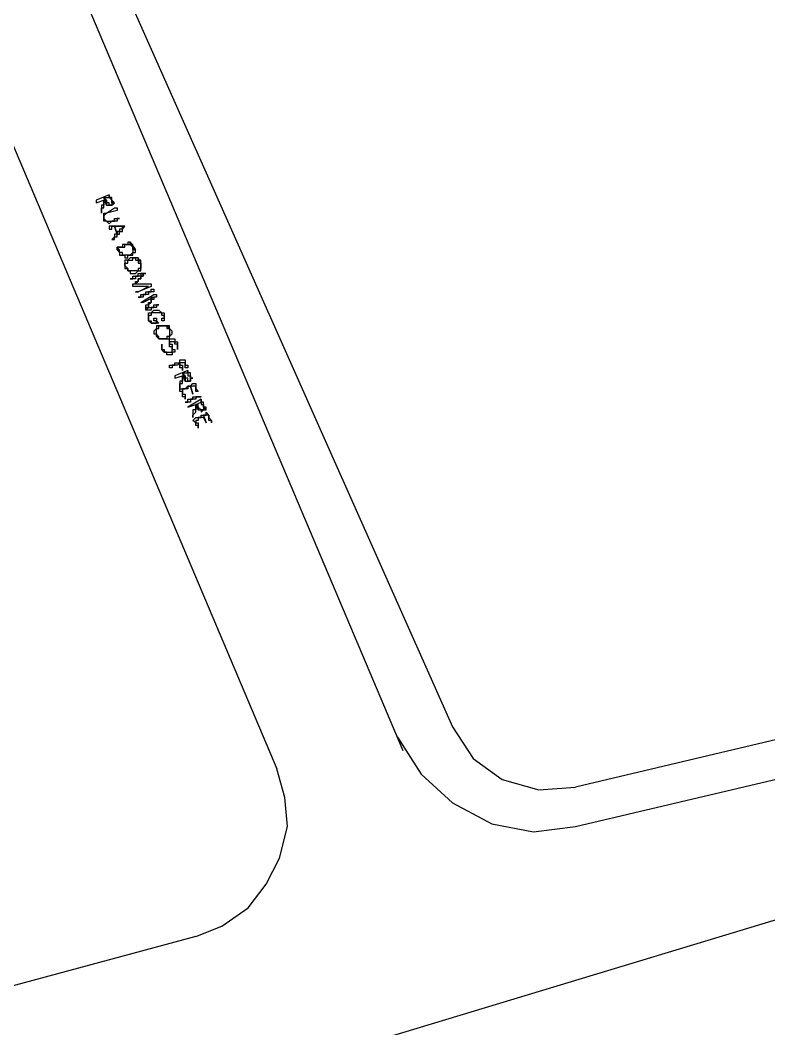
# Model space of a CAD drawing. Header units: millimetres. Extents: x -518.8 to -461.2, y 3.5 to 44.2.
# Drawn here: x -480.511 to -478.692, y 11.266 to 13.716 of the extents above; entities that cross this region are included whole.
import ezdxf

# ---------------------------------------------------------------- set-up
doc = ezdxf.new("R2010")
doc.units = ezdxf.units.MM
doc.header["$MEASUREMENT"] = 0
doc.layers.add('8', color=8, linetype='Continuous')
doc.layers.add('MYSOLIDS', color=7, linetype='Continuous')

msp = doc.modelspace()

# ---------------------------------------------------------------- linework, layer by layer
at = {"layer": '8'}
for points in [[(-480.4918, 14.0939), (-479.5812, 11.9421)], [(-480.3519, 14.0052), (-479.4602, 12)], [(-480.6256, 13.6421), (-479.8872, 11.8977)], [(-478.0602, 12.1142), (-479.1617, 11.8533)], [(-479.4602, 12), (-479.4098, 11.9233), (-479.3399, 11.8721), (-479.2504, 11.8466), (-479.1617, 11.8533)], [(-479.594, 11.9744), (-479.5369, 11.8849), (-479.4602, 11.815), (-479.3647, 11.7639), (-479.2632, 11.7451), (-479.1617, 11.7578), (-479.1617, 11.7578), (-478.5121, 11.9105)], [(-480.0842, 11.4902), (-480.0211, 11.5157), (-479.9572, 11.5601), (-479.9128, 11.618), (-479.8805, 11.6812), (-479.8617, 11.7578), (-479.8677, 11.8278), (-479.8872, 11.8977)], [(-478.6391, 11.5413), (-481.294, 10.7391)], [(-480.0842, 11.4902), (-481.4083, 11.1338)]]:
    msp.add_lwpolyline(points, dxfattribs=at)
at = {"layer": 'MYSOLIDS'}
for points in [[(-480.288, 13.2789), (-480.288, 13.2789), (-480.288, 13.2789), (-480.288, 13.2789), (-480.288, 13.2789), (-480.288, 13.2857), (-480.288, 13.2857), (-480.288, 13.2857), (-480.288, 13.2857), (-480.2948, 13.2857), (-480.2948, 13.2917), (-480.3263, 13.2789), (-480.3263, 13.2729), (-480.3263, 13.2729), (-480.3263, 13.2729), (-480.3263, 13.2729), (-480.3263, 13.2729), (-480.3075, 13.2789), (-480.3008, 13.2729), (-480.3008, 13.2729), (-480.3008, 13.2729), (-480.3008, 13.2729), (-480.3008, 13.2669), (-480.3008, 13.2669), (-480.3075, 13.2857), (-480.2948, 13.2857), (-480.2948, 13.2857), (-480.2948, 13.2857), (-480.2948, 13.2857), (-480.2948, 13.2857), (-480.288, 13.2789), (-480.288, 13.2789), (-480.288, 13.2789), (-480.288, 13.2789), (-480.282, 13.2729), (-480.282, 13.2729), (-480.282, 13.2729), (-480.282, 13.2729), (-480.288, 13.2729), (-480.288, 13.2789), (-480.288, 13.2789)], [(-480.282, 13.2729), (-480.288, 13.2789), (-480.288, 13.2789), (-480.288, 13.2729), (-480.288, 13.2729), (-480.288, 13.2729), (-480.288, 13.2729), (-480.288, 13.2669), (-480.288, 13.2669), (-480.288, 13.2669), (-480.2948, 13.2669), (-480.2948, 13.2669), (-480.2948, 13.2669), (-480.2948, 13.2729), (-480.2948, 13.2729), (-480.3008, 13.2729), (-480.3008, 13.2729), (-480.3008, 13.2729), (-480.3008, 13.2729), (-480.3008, 13.2789), (-480.3008, 13.2789), (-480.3008, 13.2789), (-480.3075, 13.2857), (-480.3008, 13.2669), (-480.2948, 13.2669), (-480.2948, 13.2669), (-480.2948, 13.2669), (-480.2948, 13.2669), (-480.2948, 13.2669), (-480.288, 13.2669), (-480.288, 13.2669), (-480.288, 13.2669), (-480.288, 13.2669), (-480.288, 13.2669), (-480.282, 13.2729), (-480.282, 13.2729)], [(-480.2948, 13.2917), (-480.2948, 13.2917), (-480.2948, 13.2917), (-480.2948, 13.2857), (-480.2948, 13.2917), (-480.2948, 13.2917), (-480.2948, 13.2917)], [(-480.3008, 13.2729), (-480.3075, 13.2789), (-480.3075, 13.2789), (-480.3075, 13.2789), (-480.3075, 13.2789), (-480.3075, 13.2729), (-480.3075, 13.2729), (-480.3075, 13.2729), (-480.3075, 13.2669), (-480.3136, 13.2669), (-480.3136, 13.2669), (-480.3136, 13.2669), (-480.3136, 13.2601), (-480.3136, 13.2601), (-480.3136, 13.2601), (-480.3136, 13.2601), (-480.3136, 13.2601), (-480.3136, 13.2541), (-480.3136, 13.2541), (-480.3136, 13.2541), (-480.3136, 13.2473), (-480.3136, 13.2473), (-480.3136, 13.2473), (-480.3136, 13.2473), (-480.3136, 13.2473), (-480.3136, 13.2473), (-480.3136, 13.2473), (-480.3136, 13.2541), (-480.3136, 13.2541), (-480.3136, 13.2541), (-480.3136, 13.2541), (-480.3136, 13.2541), (-480.3136, 13.2541), (-480.3136, 13.2601), (-480.3075, 13.2601), (-480.3075, 13.2601), (-480.3075, 13.2669), (-480.3075, 13.2669), (-480.3075, 13.2669), (-480.3075, 13.2669), (-480.3075, 13.2729), (-480.3075, 13.2729), (-480.3075, 13.2729), (-480.3075, 13.2729), (-480.3075, 13.2789), (-480.3075, 13.2789), (-480.3075, 13.2789), (-480.3008, 13.2789), (-480.3008, 13.2729), (-480.3008, 13.2729)], [(-480.282, 13.2601), (-480.2752, 13.2601), (-480.2752, 13.2601), (-480.2752, 13.2601), (-480.2752, 13.2601), (-480.2752, 13.2601), (-480.2752, 13.2601), (-480.2752, 13.2541), (-480.2752, 13.2541), (-480.3008, 13.2473), (-480.3008, 13.2473), (-480.3075, 13.2413), (-480.3075, 13.2413), (-480.3075, 13.2413), (-480.3075, 13.2413), (-480.3075, 13.2413), (-480.3075, 13.2345), (-480.3075, 13.2345), (-480.3075, 13.2345), (-480.3075, 13.2345), (-480.3075, 13.2345), (-480.3008, 13.2285), (-480.3008, 13.2285), (-480.3008, 13.2285), (-480.3008, 13.2285), (-480.3008, 13.2285), (-480.2948, 13.2285), (-480.2948, 13.2285), (-480.2948, 13.2285), (-480.2948, 13.2285), (-480.2948, 13.2285), (-480.288, 13.2285), (-480.288, 13.2285), (-480.288, 13.2285), (-480.288, 13.2285), (-480.282, 13.2285), (-480.282, 13.2285), (-480.282, 13.2345), (-480.282, 13.2345), (-480.2752, 13.2345), (-480.2752, 13.2345), (-480.2752, 13.2345), (-480.2752, 13.2345), (-480.2692, 13.2345), (-480.2692, 13.2345), (-480.2692, 13.2345), (-480.2692, 13.2345), (-480.2692, 13.2345), (-480.2692, 13.2345), (-480.2692, 13.2345), (-480.2692, 13.2345), (-480.2692, 13.2345), (-480.2692, 13.2345), (-480.2692, 13.2345), (-480.2752, 13.2345), (-480.2752, 13.2345), (-480.2752, 13.2285), (-480.282, 13.2285), (-480.282, 13.2285), (-480.282, 13.2285), (-480.282, 13.2285), (-480.288, 13.2285), (-480.288, 13.2285), (-480.288, 13.2285), (-480.288, 13.2285), (-480.2948, 13.2218), (-480.2948, 13.2218), (-480.2948, 13.2218), (-480.2948, 13.2218), (-480.2948, 13.2218), (-480.2948, 13.2218), (-480.3008, 13.2285), (-480.3008, 13.2285), (-480.3008, 13.2285), (-480.3008, 13.2285), (-480.3075, 13.2285), (-480.3075, 13.2285), (-480.3075, 13.2285), (-480.3075, 13.2345), (-480.3075, 13.2345), (-480.3075, 13.2345), (-480.3075, 13.2345), (-480.3075, 13.2413), (-480.3075, 13.2413), (-480.3075, 13.2413), (-480.3075, 13.2413), (-480.3075, 13.2413), (-480.3075, 13.2473), (-480.3075, 13.2473), (-480.3075, 13.2473), (-480.3075, 13.2473), (-480.3008, 13.2473), (-480.3008, 13.2473), (-480.282, 13.2601), (-480.282, 13.2601), (-480.282, 13.2601)], [(-480.2624, 13.209), (-480.2624, 13.2157), (-480.2624, 13.2157), (-480.2624, 13.209), (-480.2624, 13.209), (-480.2624, 13.209), (-480.2692, 13.209), (-480.2692, 13.209), (-480.2692, 13.209), (-480.2692, 13.203), (-480.2692, 13.203), (-480.2752, 13.203), (-480.2752, 13.203), (-480.2752, 13.1962), (-480.282, 13.2157), (-480.282, 13.2157), (-480.288, 13.2157), (-480.288, 13.2157), (-480.288, 13.2157), (-480.288, 13.2157), (-480.288, 13.2157), (-480.2948, 13.2157), (-480.2948, 13.2157), (-480.2948, 13.2157), (-480.2948, 13.2157), (-480.2948, 13.2157), (-480.2948, 13.209), (-480.2948, 13.209), (-480.2948, 13.209), (-480.2948, 13.209), (-480.2948, 13.209), (-480.2948, 13.209), (-480.288, 13.209), (-480.288, 13.2157), (-480.288, 13.2157), (-480.282, 13.2157), (-480.2752, 13.1962), (-480.2752, 13.1962), (-480.2752, 13.1962), (-480.2752, 13.1962), (-480.2692, 13.1962), (-480.2692, 13.203), (-480.2692, 13.203), (-480.2692, 13.203), (-480.2692, 13.203), (-480.2692, 13.203), (-480.2624, 13.203), (-480.2624, 13.209), (-480.2624, 13.209), (-480.2624, 13.209), (-480.2624, 13.209), (-480.2624, 13.209), (-480.2624, 13.209), (-480.2624, 13.209)], [(-480.2564, 13.2157), (-480.2564, 13.2157), (-480.2564, 13.2157), (-480.2564, 13.2157), (-480.2624, 13.2157), (-480.2624, 13.2157), (-480.2624, 13.2157), (-480.2692, 13.2157), (-480.2692, 13.2157), (-480.2692, 13.2157), (-480.2752, 13.2157), (-480.2752, 13.2157), (-480.2752, 13.2157), (-480.2752, 13.2157), (-480.282, 13.2157), (-480.282, 13.2157), (-480.282, 13.2157), (-480.282, 13.2157), (-480.282, 13.2157), (-480.282, 13.2157), (-480.2752, 13.2157), (-480.2752, 13.2157), (-480.2752, 13.2157), (-480.2752, 13.2157), (-480.2692, 13.2157), (-480.2692, 13.2157), (-480.2692, 13.2157), (-480.2692, 13.2157), (-480.2624, 13.2157), (-480.2624, 13.2157), (-480.2624, 13.2157), (-480.2624, 13.209), (-480.2564, 13.2157), (-480.2564, 13.2157), (-480.2564, 13.2157), (-480.2564, 13.2157)], [(-480.2752, 13.1962), (-480.2752, 13.1962), (-480.2752, 13.1962), (-480.2752, 13.1962), (-480.282, 13.1962), (-480.282, 13.1902), (-480.282, 13.1902), (-480.282, 13.1902), (-480.282, 13.1902), (-480.288, 13.1834), (-480.288, 13.1834), (-480.288, 13.1834), (-480.288, 13.1834), (-480.282, 13.1834), (-480.282, 13.1834), (-480.282, 13.1902), (-480.282, 13.1902), (-480.282, 13.1902), (-480.2752, 13.1902), (-480.2752, 13.1962), (-480.2752, 13.1962), (-480.2752, 13.1962)], [(-480.2436, 13.1774), (-480.2436, 13.1774), (-480.2436, 13.1774), (-480.2436, 13.1774), (-480.2436, 13.1774), (-480.2436, 13.1774), (-480.2496, 13.1774), (-480.2496, 13.1714), (-480.2496, 13.1714), (-480.2496, 13.1714), (-480.2564, 13.1714), (-480.2564, 13.1714), (-480.2564, 13.1714), (-480.2564, 13.1714), (-480.2624, 13.1714), (-480.2624, 13.1714), (-480.2624, 13.1646), (-480.2624, 13.1646), (-480.2692, 13.1646), (-480.2692, 13.1646), (-480.2692, 13.1646), (-480.2752, 13.1646), (-480.2752, 13.1646), (-480.2752, 13.1586), (-480.2692, 13.1646), (-480.2692, 13.1646), (-480.2692, 13.1646), (-480.2692, 13.1646), (-480.2624, 13.1646), (-480.2624, 13.1646), (-480.2624, 13.1646), (-480.2624, 13.1646), (-480.2564, 13.1646), (-480.2564, 13.1646), (-480.2564, 13.1714), (-480.2564, 13.1714), (-480.2496, 13.1714), (-480.2496, 13.1714), (-480.2496, 13.1714), (-480.2496, 13.1714), (-480.2496, 13.1714), (-480.2436, 13.1714), (-480.2436, 13.1714), (-480.2436, 13.1714), (-480.2436, 13.1714), (-480.2436, 13.1714), (-480.2436, 13.1714), (-480.2369, 13.1646), (-480.2369, 13.1646), (-480.2369, 13.1646), (-480.2369, 13.1646), (-480.2308, 13.1586), (-480.2308, 13.1586), (-480.2436, 13.1774), (-480.2436, 13.1774), (-480.2436, 13.1774), (-480.2436, 13.1774)], [(-480.2308, 13.1586), (-480.2369, 13.1646), (-480.2369, 13.1646), (-480.2369, 13.1646), (-480.2369, 13.1586), (-480.2369, 13.1586), (-480.2369, 13.1586), (-480.2369, 13.1518), (-480.2369, 13.1518), (-480.2369, 13.1518), (-480.2369, 13.1518), (-480.2369, 13.1518), (-480.2369, 13.1518), (-480.2436, 13.1458), (-480.2436, 13.1458), (-480.2436, 13.1458), (-480.2436, 13.1458), (-480.2496, 13.1458), (-480.2496, 13.1458), (-480.2496, 13.1458), (-480.2496, 13.1458), (-480.2564, 13.1458), (-480.2564, 13.1458), (-480.2564, 13.1458), (-480.2564, 13.1458), (-480.2624, 13.1458), (-480.2624, 13.1458), (-480.2624, 13.1458), (-480.2624, 13.1518), (-480.2624, 13.1518), (-480.2692, 13.1518), (-480.2692, 13.1518), (-480.2692, 13.1518), (-480.2692, 13.1518), (-480.2692, 13.1586), (-480.2692, 13.1586), (-480.2692, 13.1586), (-480.2752, 13.1586), (-480.2752, 13.1646), (-480.2752, 13.1646), (-480.2752, 13.1646), (-480.2752, 13.1646), (-480.2752, 13.1586), (-480.2752, 13.1586), (-480.2752, 13.1586), (-480.2752, 13.1586), (-480.2692, 13.1518), (-480.2692, 13.1518), (-480.2692, 13.1518), (-480.2692, 13.1518), (-480.2692, 13.1518), (-480.2692, 13.1458), (-480.2624, 13.1458), (-480.2624, 13.1458), (-480.2624, 13.1458), (-480.2624, 13.1458), (-480.2624, 13.1458), (-480.2564, 13.1458), (-480.2564, 13.1458), (-480.2564, 13.1458), (-480.2564, 13.1391), (-480.2564, 13.1391), (-480.2496, 13.1391), (-480.2496, 13.1458), (-480.2496, 13.1458), (-480.2436, 13.1458), (-480.2436, 13.1458), (-480.2436, 13.1458), (-480.2436, 13.1458), (-480.2436, 13.1458), (-480.2369, 13.1458), (-480.2369, 13.1458), (-480.2369, 13.1458), (-480.2369, 13.1518), (-480.2369, 13.1518), (-480.2369, 13.1518), (-480.2369, 13.1518), (-480.2308, 13.1518), (-480.2308, 13.1586), (-480.2308, 13.1586)], [(-480.2369, 13.1646), (-480.2369, 13.1646), (-480.2369, 13.1646), (-480.2369, 13.1714), (-480.2369, 13.1714), (-480.2369, 13.1714), (-480.2369, 13.1714), (-480.2436, 13.1714), (-480.2436, 13.1774), (-480.2308, 13.1586), (-480.2308, 13.1586), (-480.2369, 13.1586), (-480.2369, 13.1646), (-480.2369, 13.1646), (-480.2369, 13.1646)], [(-480.2241, 13.1391), (-480.2241, 13.1391), (-480.2241, 13.1391), (-480.2308, 13.1391), (-480.2308, 13.1391), (-480.2308, 13.1391), (-480.2308, 13.1391), (-480.2369, 13.1391), (-480.2369, 13.1391), (-480.2369, 13.1391), (-480.2369, 13.1391), (-480.2436, 13.1391), (-480.2436, 13.1391), (-480.2436, 13.1391), (-480.2436, 13.1391), (-480.2496, 13.133), (-480.2496, 13.133), (-480.2496, 13.133), (-480.2496, 13.133), (-480.2496, 13.133), (-480.2564, 13.133), (-480.2564, 13.1263), (-480.2564, 13.1263), (-480.2564, 13.1263), (-480.2564, 13.1263), (-480.2564, 13.1263), (-480.2564, 13.1203), (-480.2564, 13.1203), (-480.2564, 13.1203), (-480.2564, 13.1135), (-480.2564, 13.1135), (-480.2564, 13.1135), (-480.2564, 13.1135), (-480.2496, 13.1135), (-480.2496, 13.1075), (-480.2496, 13.1075), (-480.2496, 13.1075), (-480.2496, 13.1075), (-480.2496, 13.1135), (-480.2496, 13.1135), (-480.2564, 13.1203), (-480.2564, 13.1203), (-480.2564, 13.1203), (-480.2564, 13.1263), (-480.2564, 13.1263), (-480.2496, 13.1263), (-480.2496, 13.1263), (-480.2496, 13.1263), (-480.2496, 13.1263), (-480.2496, 13.133), (-480.2496, 13.133), (-480.2496, 13.133), (-480.2436, 13.133), (-480.2436, 13.133), (-480.2436, 13.133), (-480.2436, 13.133), (-480.2369, 13.133), (-480.2369, 13.1391), (-480.2369, 13.1391), (-480.2369, 13.1391), (-480.2308, 13.1391), (-480.2308, 13.1391), (-480.2308, 13.133), (-480.2308, 13.133), (-480.2241, 13.133), (-480.2241, 13.133), (-480.2241, 13.133), (-480.2241, 13.133), (-480.2241, 13.133), (-480.2241, 13.1263), (-480.2181, 13.1263), (-480.2241, 13.1391), (-480.2241, 13.1391)], [(-480.2181, 13.1263), (-480.2181, 13.1263), (-480.2181, 13.133), (-480.2181, 13.133), (-480.2181, 13.133), (-480.2241, 13.133), (-480.2241, 13.133), (-480.2241, 13.1391), (-480.2181, 13.1263), (-480.2181, 13.1263), (-480.2181, 13.1263), (-480.2181, 13.1263), (-480.2181, 13.1203), (-480.2181, 13.1203), (-480.2181, 13.1203), (-480.2181, 13.1135), (-480.2181, 13.1135), (-480.2181, 13.1135), (-480.2181, 13.1135), (-480.2241, 13.1135), (-480.2241, 13.1135), (-480.2241, 13.1075), (-480.2241, 13.1075), (-480.2241, 13.1075), (-480.2308, 13.1075), (-480.2308, 13.1075), (-480.2308, 13.1075), (-480.2308, 13.1075), (-480.2308, 13.1075), (-480.2369, 13.1075), (-480.2369, 13.1075), (-480.2369, 13.1075), (-480.2369, 13.1075), (-480.2436, 13.1075), (-480.2436, 13.1075), (-480.2436, 13.1075), (-480.2436, 13.1075), (-480.2496, 13.1075), (-480.2496, 13.1075), (-480.2496, 13.1135), (-480.2496, 13.1135), (-480.2496, 13.1135), (-480.2496, 13.1135), (-480.2496, 13.1075), (-480.2496, 13.1075), (-480.2436, 13.1075), (-480.2436, 13.1075), (-480.2436, 13.1007), (-480.2436, 13.1007), (-480.2436, 13.1007), (-480.2369, 13.1007), (-480.2369, 13.1007), (-480.2369, 13.1007), (-480.2369, 13.1007), (-480.2308, 13.1007), (-480.2308, 13.1007), (-480.2308, 13.1007), (-480.2308, 13.1007), (-480.2241, 13.1075), (-480.2241, 13.1075), (-480.2241, 13.1075), (-480.2241, 13.1075), (-480.2241, 13.1075), (-480.2181, 13.1075), (-480.2181, 13.1075), (-480.2181, 13.1135), (-480.2181, 13.1135), (-480.2181, 13.1135), (-480.2181, 13.1135), (-480.2181, 13.1135), (-480.2181, 13.1203), (-480.2181, 13.1203), (-480.2181, 13.1203), (-480.2181, 13.1203), (-480.2181, 13.1263), (-480.2181, 13.1263), (-480.2181, 13.1263), (-480.2181, 13.1263)], [(-480.2121, 13.1007), (-480.2121, 13.1007), (-480.2181, 13.1007), (-480.2181, 13.0947), (-480.2181, 13.0947), (-480.2181, 13.0947), (-480.2241, 13.0947), (-480.2241, 13.0947), (-480.2241, 13.0947), (-480.2241, 13.0947), (-480.2308, 13.0947), (-480.2308, 13.0947), (-480.2308, 13.0947), (-480.2308, 13.0879), (-480.2308, 13.0879), (-480.2369, 13.0879), (-480.2369, 13.0879), (-480.2369, 13.0879), (-480.2369, 13.0879), (-480.2436, 13.0879), (-480.2436, 13.0879), (-480.2436, 13.0879), (-480.2436, 13.0879), (-480.2436, 13.0879), (-480.2436, 13.0879), (-480.2436, 13.0879), (-480.2436, 13.0879), (-480.2436, 13.0879), (-480.2436, 13.0879), (-480.2436, 13.0879), (-480.2369, 13.0879), (-480.2369, 13.0947), (-480.2369, 13.0947), (-480.2369, 13.0947), (-480.2308, 13.0947), (-480.2308, 13.0947), (-480.2308, 13.0947), (-480.2241, 13.0947), (-480.2241, 13.0947), (-480.2241, 13.0947), (-480.2241, 13.1007), (-480.2181, 13.1007), (-480.2181, 13.1007), (-480.2181, 13.1007), (-480.2181, 13.1007), (-480.2121, 13.1007), (-480.2121, 13.1007), (-480.2121, 13.1007), (-480.2121, 13.1007), (-480.2121, 13.1007), (-480.2121, 13.1007), (-480.2121, 13.1007), (-480.2121, 13.1007), (-480.2053, 13.1007), (-480.2053, 13.1007), (-480.2053, 13.1007), (-480.2121, 13.1007), (-480.2121, 13.1007), (-480.2121, 13.0947), (-480.2121, 13.0947), (-480.2121, 13.0947), (-480.2121, 13.0947), (-480.2121, 13.0947), (-480.2181, 13.0947), (-480.2181, 13.0879), (-480.2181, 13.0879), (-480.2181, 13.0879), (-480.2181, 13.0879), (-480.2241, 13.0879), (-480.2241, 13.0819), (-480.2241, 13.0819), (-480.2241, 13.0819), (-480.2241, 13.0819), (-480.2241, 13.0819), (-480.2308, 13.0759), (-480.2308, 13.0759), (-480.2308, 13.0759), (-480.2308, 13.0759), (-480.2308, 13.0759), (-480.2308, 13.0759), (-480.2308, 13.0759), (-480.2308, 13.0759), (-480.2241, 13.0759), (-480.2241, 13.0759), (-480.2241, 13.0759), (-480.2241, 13.0759), (-480.2181, 13.0759), (-480.2181, 13.0759), (-480.2181, 13.0759), (-480.2181, 13.0759), (-480.2121, 13.0759), (-480.2121, 13.0759), (-480.2121, 13.0759), (-480.2053, 13.0759), (-480.2053, 13.0759), (-480.2053, 13.0759), (-480.1993, 13.0759), (-480.1993, 13.0759), (-480.1993, 13.0759), (-480.1993, 13.0759), (-480.1925, 13.0759), (-480.1925, 13.0759), (-480.1925, 13.0691), (-480.1925, 13.0691), (-480.1925, 13.0691), (-480.1925, 13.0691), (-480.1925, 13.0691), (-480.1925, 13.0691), (-480.2241, 13.0563), (-480.2241, 13.0563), (-480.2241, 13.0563), (-480.2308, 13.0563), (-480.2308, 13.0563), (-480.2308, 13.0563), (-480.2308, 13.0563), (-480.2241, 13.0563), (-480.2241, 13.0563), (-480.1993, 13.0691), (-480.1993, 13.0691), (-480.2053, 13.0691), (-480.2053, 13.0691), (-480.2121, 13.0691), (-480.2121, 13.0691), (-480.2121, 13.0691), (-480.2181, 13.0691), (-480.2181, 13.0691), (-480.2181, 13.0691), (-480.2181, 13.0691), (-480.2241, 13.0691), (-480.2241, 13.0691), (-480.2241, 13.0691), (-480.2241, 13.0691), (-480.2241, 13.0691), (-480.2308, 13.0691), (-480.2308, 13.0691), (-480.2308, 13.0691), (-480.2308, 13.0691), (-480.2369, 13.0691), (-480.2369, 13.0759), (-480.2369, 13.0759), (-480.2369, 13.0759), (-480.2369, 13.0759), (-480.2369, 13.0759), (-480.2308, 13.0759), (-480.2308, 13.0759), (-480.2308, 13.0759), (-480.2308, 13.0759), (-480.2308, 13.0819), (-480.2308, 13.0819), (-480.2241, 13.0819), (-480.2241, 13.0819), (-480.2241, 13.0879), (-480.2241, 13.0879), (-480.2241, 13.0879), (-480.2181, 13.0879), (-480.2181, 13.0879), (-480.2181, 13.0947), (-480.2181, 13.0947), (-480.2181, 13.0947), (-480.2181, 13.0947), (-480.2121, 13.0947), (-480.2121, 13.1007), (-480.2121, 13.1007), (-480.2121, 13.1007), (-480.2121, 13.1007), (-480.2121, 13.1007), (-480.2121, 13.1007)], [(-480.2053, 13.0503), (-480.2121, 13.0503), (-480.2121, 13.0503), (-480.2121, 13.0503), (-480.2121, 13.0436), (-480.2181, 13.0436), (-480.2181, 13.0436), (-480.2181, 13.0436), (-480.2181, 13.0436), (-480.2181, 13.0436), (-480.2241, 13.0436), (-480.2241, 13.0436), (-480.2241, 13.0436), (-480.2241, 13.0436), (-480.2241, 13.0436), (-480.2241, 13.0436), (-480.2241, 13.0436), (-480.2241, 13.0436), (-480.2241, 13.0436), (-480.2241, 13.0436), (-480.2181, 13.0436), (-480.2181, 13.0503), (-480.2181, 13.0503), (-480.2181, 13.0503), (-480.2121, 13.0503), (-480.2121, 13.0503), (-480.2121, 13.0503), (-480.2121, 13.0503), (-480.2053, 13.0503), (-480.2053, 13.0563), (-480.2053, 13.0563), (-480.2053, 13.0563), (-480.1993, 13.0563), (-480.1993, 13.0563), (-480.1993, 13.0563), (-480.1993, 13.0563), (-480.1925, 13.0563), (-480.1925, 13.0563), (-480.1925, 13.0563), (-480.1925, 13.0631), (-480.1925, 13.0631), (-480.1925, 13.0631), (-480.1865, 13.0631), (-480.1865, 13.0631), (-480.1865, 13.0563), (-480.1865, 13.0563), (-480.1865, 13.0563), (-480.1865, 13.0563), (-480.1925, 13.0563), (-480.1925, 13.0563), (-480.1925, 13.0563), (-480.1925, 13.0563), (-480.1925, 13.0563), (-480.1925, 13.0563), (-480.1925, 13.0563), (-480.1993, 13.0563), (-480.1993, 13.0563), (-480.1993, 13.0503), (-480.2053, 13.0503), (-480.2053, 13.0503), (-480.2053, 13.0503), (-480.2053, 13.0503), (-480.2053, 13.0503), (-480.2053, 13.0503), (-480.2053, 13.0503), (-480.2053, 13.0503)], [(-480.1865, 13.0436), (-480.2121, 13.0308), (-480.2181, 13.0308), (-480.2181, 13.0308), (-480.2181, 13.0308), (-480.2181, 13.0308), (-480.2181, 13.0308), (-480.2181, 13.0308), (-480.2181, 13.0308), (-480.2181, 13.0308), (-480.1865, 13.0503), (-480.1865, 13.0503), (-480.1865, 13.0503), (-480.1797, 13.0503), (-480.1797, 13.0503), (-480.1797, 13.0436), (-480.1865, 13.0436), (-480.1865, 13.0436), (-480.1865, 13.0436), (-480.1865, 13.0436), (-480.1865, 13.0436), (-480.1865, 13.0375), (-480.1865, 13.0375), (-480.1925, 13.0375), (-480.1925, 13.0375), (-480.1925, 13.0308), (-480.1925, 13.0308), (-480.1925, 13.0308), (-480.1925, 13.0308), (-480.1925, 13.0308), (-480.1993, 13.0248), (-480.1993, 13.0248), (-480.1993, 13.0248), (-480.1993, 13.0248), (-480.1993, 13.018), (-480.1993, 13.018), (-480.1993, 13.018), (-480.2053, 13.018), (-480.2053, 13.018), (-480.2053, 13.012), (-480.2053, 13.012), (-480.1993, 13.018), (-480.1993, 13.018), (-480.1993, 13.018), (-480.1993, 13.018), (-480.1925, 13.018), (-480.1925, 13.018), (-480.1925, 13.018), (-480.1925, 13.018), (-480.1925, 13.018), (-480.1865, 13.018), (-480.1865, 13.0248), (-480.1865, 13.0248), (-480.1865, 13.0248), (-480.1797, 13.0248), (-480.1797, 13.0248), (-480.1797, 13.0248), (-480.1797, 13.0248), (-480.1737, 13.0248), (-480.1737, 13.0248), (-480.1737, 13.0248), (-480.1737, 13.0248), (-480.1737, 13.0248), (-480.1737, 13.0248), (-480.1737, 13.0248), (-480.1737, 13.0248), (-480.1737, 13.0248), (-480.1737, 13.0248), (-480.1737, 13.0248), (-480.1737, 13.0248), (-480.1797, 13.0248), (-480.1797, 13.0248), (-480.1797, 13.018), (-480.1797, 13.018), (-480.1865, 13.018), (-480.1865, 13.018), (-480.1865, 13.018), (-480.1865, 13.018), (-480.1925, 13.018), (-480.1925, 13.018), (-480.1925, 13.018), (-480.1925, 13.018), (-480.1925, 13.012), (-480.1993, 13.012), (-480.1993, 13.012), (-480.1993, 13.012), (-480.1993, 13.012), (-480.2053, 13.012), (-480.2053, 13.012), (-480.2053, 13.012), (-480.2053, 13.012), (-480.2053, 13.012), (-480.2053, 13.012), (-480.2053, 13.012), (-480.2053, 13.012), (-480.2053, 13.012), (-480.2053, 13.012), (-480.2053, 13.012), (-480.2053, 13.012), (-480.2053, 13.018), (-480.2053, 13.018), (-480.2053, 13.018), (-480.2053, 13.0248), (-480.1993, 13.0248), (-480.1993, 13.0248), (-480.1993, 13.0248), (-480.1993, 13.0248), (-480.1993, 13.0308), (-480.1993, 13.0308), (-480.1993, 13.0308), (-480.1925, 13.0308), (-480.1925, 13.0375), (-480.1925, 13.0375), (-480.1925, 13.0375), (-480.1925, 13.0375), (-480.1925, 13.0436), (-480.1865, 13.0436), (-480.1865, 13.0436), (-480.1865, 13.0436), (-480.1865, 13.0436), (-480.1865, 13.0436)], [(-480.1797, 12.9804), (-480.1797, 12.9804), (-480.1797, 12.9864), (-480.1797, 12.9864), (-480.1797, 12.9864), (-480.1797, 12.9864), (-480.1865, 12.9864), (-480.1865, 12.9924), (-480.1865, 12.9924), (-480.1865, 12.9924), (-480.1865, 12.9924), (-480.1865, 12.9924), (-480.1865, 12.9924), (-480.1865, 12.9924), (-480.1797, 12.9924), (-480.1797, 12.9924), (-480.1797, 12.9924), (-480.1797, 12.9924), (-480.1797, 12.9924), (-480.1797, 12.9864), (-480.1797, 12.9864), (-480.1797, 12.9864), (-480.1797, 12.9864), (-480.1737, 12.9804), (-480.1737, 12.9804), (-480.1737, 12.9804), (-480.1737, 12.9804), (-480.1737, 12.9804), (-480.1737, 12.9804), (-480.1797, 12.9804), (-480.1797, 12.9804), (-480.1797, 12.9804), (-480.1865, 12.9804), (-480.1865, 12.9804), (-480.1865, 12.9804), (-480.1865, 12.9804), (-480.1865, 12.9804), (-480.1925, 12.9804), (-480.1925, 12.9804), (-480.1925, 12.9804), (-480.1925, 12.9804), (-480.1925, 12.9804), (-480.1993, 12.9864), (-480.1993, 12.9864), (-480.1993, 12.9864), (-480.1993, 12.9864), (-480.1993, 12.9864), (-480.1993, 12.9924), (-480.1993, 12.9924), (-480.1993, 12.9924), (-480.1993, 12.9992), (-480.1993, 12.9992), (-480.1993, 12.9992), (-480.1993, 12.9992), (-480.1993, 12.9992), (-480.1993, 13.0052), (-480.1993, 13.0052), (-480.1925, 13.0052), (-480.1925, 13.0052), (-480.1925, 13.0052), (-480.1925, 13.0052), (-480.1925, 13.0052), (-480.1865, 13.012), (-480.1865, 13.012), (-480.1865, 13.012), (-480.1865, 13.012), (-480.1797, 13.012), (-480.1797, 13.012), (-480.1797, 13.012), (-480.1797, 13.012), (-480.1737, 13.012), (-480.1737, 13.012), (-480.1737, 13.012), (-480.1669, 13.0052), (-480.1669, 13.0052), (-480.1669, 13.0052), (-480.1669, 13.0052), (-480.1669, 13.0052), (-480.1669, 13.0052), (-480.1609, 13.0052), (-480.1609, 12.9992), (-480.1609, 12.9992), (-480.1609, 12.9992), (-480.1609, 12.9992), (-480.1609, 12.9992), (-480.1609, 12.9924), (-480.1609, 12.9924), (-480.1609, 12.9924), (-480.1609, 12.9924), (-480.1609, 12.9864), (-480.1609, 12.9864), (-480.1609, 12.9864), (-480.1669, 12.9864), (-480.1669, 12.9864), (-480.1669, 12.9864), (-480.1669, 12.9864), (-480.1669, 12.9864), (-480.1669, 12.9924), (-480.1609, 12.9924), (-480.1609, 12.9924), (-480.1609, 12.9924), (-480.1609, 12.9924), (-480.1609, 12.9992), (-480.1609, 12.9992), (-480.1609, 12.9992), (-480.1669, 12.9992), (-480.1669, 13.0052), (-480.1669, 13.0052), (-480.1669, 13.0052), (-480.1669, 13.0052), (-480.1737, 13.0052), (-480.1737, 13.0052), (-480.1737, 13.0052), (-480.1737, 13.0052), (-480.1797, 13.0052), (-480.1797, 13.0052), (-480.1797, 13.0052), (-480.1797, 13.0052), (-480.1865, 13.0052), (-480.1865, 13.0052), (-480.1865, 13.0052), (-480.1865, 13.0052), (-480.1865, 13.0052), (-480.1925, 13.0052), (-480.1925, 13.0052), (-480.1925, 13.0052), (-480.1925, 12.9992), (-480.1925, 12.9992), (-480.1993, 12.9992), (-480.1993, 12.9992), (-480.1993, 12.9992), (-480.1993, 12.9924), (-480.1993, 12.9924), (-480.1993, 12.9924), (-480.1993, 12.9924), (-480.1993, 12.9864), (-480.1925, 12.9864), (-480.1925, 12.9864), (-480.1925, 12.9864), (-480.1925, 12.9864), (-480.1925, 12.9804), (-480.1925, 12.9804), (-480.1865, 12.9804), (-480.1865, 12.9804), (-480.1865, 12.9804), (-480.1865, 12.9804), (-480.1865, 12.9804), (-480.1797, 12.9804), (-480.1797, 12.9804), (-480.1797, 12.9804), (-480.1797, 12.9804), (-480.1797, 12.9804), (-480.1797, 12.9804), (-480.1797, 12.9804)], [(-480.1542, 12.9736), (-480.1542, 12.9736), (-480.1542, 12.9736), (-480.1542, 12.9736), (-480.1542, 12.9736), (-480.1609, 12.9736), (-480.1609, 12.9736), (-480.1609, 12.9736), (-480.1609, 12.9736), (-480.1669, 12.9736), (-480.1669, 12.9736), (-480.1669, 12.9736), (-480.1737, 12.9736), (-480.1737, 12.9736), (-480.1737, 12.9736), (-480.1737, 12.9736), (-480.1737, 12.9736), (-480.1797, 12.9736), (-480.1797, 12.9676), (-480.1797, 12.9676), (-480.1797, 12.9676), (-480.1797, 12.9676), (-480.1797, 12.9676), (-480.1865, 12.9609), (-480.1865, 12.9609), (-480.1865, 12.9609), (-480.1865, 12.9609), (-480.1865, 12.9548), (-480.1865, 12.9548), (-480.1797, 12.9548), (-480.1797, 12.9548), (-480.1797, 12.9548), (-480.1797, 12.9481), (-480.1797, 12.9481), (-480.1797, 12.9481), (-480.1797, 12.9481), (-480.1797, 12.9481), (-480.1737, 12.9421), (-480.1797, 12.9548), (-480.1797, 12.9548), (-480.1797, 12.9548), (-480.1797, 12.9548), (-480.1797, 12.9609), (-480.1797, 12.9609), (-480.1797, 12.9609), (-480.1797, 12.9609), (-480.1797, 12.9609), (-480.1797, 12.9676), (-480.1797, 12.9676), (-480.1797, 12.9676), (-480.1737, 12.9676), (-480.1737, 12.9676), (-480.1737, 12.9736), (-480.1737, 12.9736), (-480.1737, 12.9736), (-480.1669, 12.9736), (-480.1669, 12.9736), (-480.1669, 12.9736), (-480.1609, 12.9736), (-480.1609, 12.9736), (-480.1609, 12.9736), (-480.1609, 12.9736), (-480.1542, 12.9736), (-480.1542, 12.9736), (-480.1542, 12.9736), (-480.1542, 12.9736), (-480.1542, 12.9676), (-480.1481, 12.9676), (-480.1481, 12.9676), (-480.1481, 12.9676), (-480.1481, 12.9676), (-480.1542, 12.9736), (-480.1542, 12.9736)], [(-480.1481, 12.9676), (-480.1481, 12.9676), (-480.1481, 12.9676), (-480.1481, 12.9676), (-480.1481, 12.9676), (-480.1481, 12.9736), (-480.1481, 12.9736), (-480.1542, 12.9736), (-480.1481, 12.9676), (-480.1481, 12.9676), (-480.1481, 12.9609), (-480.1481, 12.9609), (-480.1481, 12.9609), (-480.1481, 12.9548), (-480.1481, 12.9548), (-480.1481, 12.9548), (-480.1481, 12.9548), (-480.1481, 12.9548), (-480.1481, 12.9481), (-480.1481, 12.9481), (-480.1481, 12.9481), (-480.1481, 12.9481), (-480.1542, 12.9481), (-480.1542, 12.9421), (-480.1542, 12.9421), (-480.1542, 12.9421), (-480.1609, 12.9421), (-480.1609, 12.9421), (-480.1609, 12.9421), (-480.1609, 12.9421), (-480.1669, 12.9421), (-480.1669, 12.9421), (-480.1669, 12.9421), (-480.1669, 12.9421), (-480.1737, 12.9421), (-480.1737, 12.9421), (-480.1737, 12.9481), (-480.1737, 12.9481), (-480.1737, 12.9481), (-480.1797, 12.9481), (-480.1797, 12.9481), (-480.1797, 12.9481), (-480.1797, 12.9548), (-480.1737, 12.9421), (-480.1737, 12.9421), (-480.1737, 12.9421), (-480.1737, 12.9421), (-480.1737, 12.9421), (-480.1669, 12.9421), (-480.1669, 12.9421), (-480.1669, 12.9421), (-480.1669, 12.9421), (-480.1609, 12.9421), (-480.1609, 12.9421), (-480.1609, 12.9421), (-480.1609, 12.9421), (-480.1542, 12.9421), (-480.1542, 12.9421), (-480.1542, 12.9421), (-480.1542, 12.9421), (-480.1542, 12.9421), (-480.1481, 12.9421), (-480.1481, 12.9421), (-480.1481, 12.9481), (-480.1481, 12.9481), (-480.1481, 12.9481), (-480.1481, 12.9481), (-480.1414, 12.9548), (-480.1414, 12.9548), (-480.1414, 12.9548), (-480.1414, 12.9548), (-480.1414, 12.9548), (-480.1414, 12.9609), (-480.1414, 12.9609), (-480.1414, 12.9609), (-480.1414, 12.9609), (-480.1481, 12.9676), (-480.1481, 12.9676)], [(-480.1286, 12.9165), (-480.1286, 12.9225), (-480.1286, 12.9225), (-480.1286, 12.9225), (-480.1286, 12.9225), (-480.1286, 12.9225), (-480.1286, 12.9225), (-480.1286, 12.9225), (-480.1286, 12.9293), (-480.1286, 12.9293), (-480.1354, 12.9293), (-480.1354, 12.9293), (-480.1354, 12.9353), (-480.1354, 12.9353), (-480.1354, 12.9353), (-480.1354, 12.9353), (-480.1414, 12.9353), (-480.1414, 12.9353), (-480.1414, 12.9353), (-480.1414, 12.9353), (-480.1414, 12.9353), (-480.1481, 12.9353), (-480.1481, 12.9353), (-480.1481, 12.9353), (-480.1481, 12.9293), (-480.1481, 12.9293), (-480.1481, 12.9293), (-480.1481, 12.9293), (-480.1414, 12.9293), (-480.1414, 12.9225), (-480.1414, 12.9225), (-480.1414, 12.9225), (-480.1414, 12.9225), (-480.1414, 12.9225), (-480.1414, 12.9165), (-480.1354, 12.9165), (-480.1354, 12.9165), (-480.1354, 12.9165), (-480.1354, 12.9097), (-480.1414, 12.9097), (-480.1414, 12.9097), (-480.1414, 12.9097), (-480.1414, 12.9097), (-480.1414, 12.9037), (-480.1414, 12.9037), (-480.1481, 12.9037), (-480.1481, 12.9037), (-480.1481, 12.9037), (-480.1481, 12.9037), (-480.1542, 12.9037), (-480.1542, 12.9037), (-480.1542, 12.9037), (-480.1542, 12.9097), (-480.1542, 12.9097), (-480.1609, 12.9097), (-480.1609, 12.9097), (-480.1609, 12.9097), (-480.1609, 12.9097), (-480.1609, 12.9097), (-480.1669, 12.9165), (-480.1669, 12.9165), (-480.1669, 12.9165), (-480.1669, 12.9165), (-480.1669, 12.9165), (-480.1669, 12.9225), (-480.1669, 12.9225), (-480.1669, 12.9225), (-480.1669, 12.9293), (-480.1669, 12.9293), (-480.1669, 12.9293), (-480.1669, 12.9293), (-480.1669, 12.9293), (-480.1669, 12.9293), (-480.1669, 12.9293), (-480.1669, 12.9293), (-480.1669, 12.9293), (-480.1669, 12.9293), (-480.1669, 12.9293), (-480.1669, 12.9293), (-480.1669, 12.9293), (-480.1669, 12.9293), (-480.1669, 12.9293), (-480.1669, 12.9225), (-480.1669, 12.9225), (-480.1669, 12.9225), (-480.1669, 12.9225), (-480.1669, 12.9225), (-480.1669, 12.9165), (-480.1609, 12.9165), (-480.1609, 12.9165), (-480.1609, 12.9165), (-480.1609, 12.9097), (-480.1609, 12.9097), (-480.1609, 12.9097), (-480.1542, 12.9097), (-480.1542, 12.9097), (-480.1542, 12.9097), (-480.1542, 12.9097), (-480.1542, 12.9097), (-480.1481, 12.9097), (-480.1481, 12.9097), (-480.1481, 12.9097), (-480.1481, 12.9097), (-480.1414, 12.9097), (-480.1414, 12.9097), (-480.1414, 12.9097), (-480.1414, 12.9097), (-480.1414, 12.9165), (-480.1414, 12.9165), (-480.1414, 12.9165), (-480.1414, 12.9165), (-480.1414, 12.9165), (-480.1414, 12.9225), (-480.1414, 12.9225), (-480.1481, 12.9225), (-480.1481, 12.9225), (-480.1481, 12.9293), (-480.1481, 12.9293), (-480.1481, 12.9293), (-480.1481, 12.9293), (-480.1481, 12.9353), (-480.1481, 12.9353), (-480.1481, 12.9353), (-480.1481, 12.9353), (-480.1481, 12.9353), (-480.1481, 12.9421), (-480.1481, 12.9421), (-480.1414, 12.9421), (-480.1414, 12.9421), (-480.1414, 12.9421), (-480.1414, 12.9421), (-480.1354, 12.9421), (-480.1354, 12.9353), (-480.1354, 12.9353), (-480.1354, 12.9353), (-480.1354, 12.9353), (-480.1286, 12.9353), (-480.1286, 12.9353), (-480.1286, 12.9293), (-480.1286, 12.9293), (-480.1286, 12.9293), (-480.1286, 12.9293), (-480.1286, 12.9225), (-480.1286, 12.9225), (-480.1286, 12.9225), (-480.1286, 12.9225), (-480.1286, 12.9165), (-480.1286, 12.9165), (-480.1286, 12.9165), (-480.1286, 12.9165), (-480.1286, 12.9165), (-480.1286, 12.9165), (-480.1286, 12.9165), (-480.1286, 12.9165), (-480.1286, 12.9165)], [(-480.1226, 12.8842), (-480.1226, 12.8842), (-480.1226, 12.8782), (-480.1226, 12.8782), (-480.1166, 12.8782), (-480.1166, 12.8782), (-480.1166, 12.8721), (-480.1166, 12.8721), (-480.1166, 12.8721), (-480.1166, 12.8721), (-480.1166, 12.8721), (-480.1166, 12.8654), (-480.1166, 12.8654), (-480.1166, 12.8654), (-480.1166, 12.8654), (-480.1166, 12.8654), (-480.1166, 12.8654), (-480.1166, 12.8654), (-480.1166, 12.8654), (-480.1166, 12.8654), (-480.1166, 12.8721), (-480.1166, 12.8721), (-480.1226, 12.8721), (-480.1226, 12.8721), (-480.1226, 12.8782), (-480.1226, 12.8782), (-480.1226, 12.8782), (-480.1226, 12.8782), (-480.1226, 12.8842), (-480.1226, 12.8842), (-480.1226, 12.8842), (-480.1286, 12.8782), (-480.1286, 12.8782), (-480.1286, 12.8782), (-480.1286, 12.8782), (-480.1354, 12.8782), (-480.1354, 12.8782), (-480.1354, 12.8782), (-480.1414, 12.8782), (-480.1414, 12.8782), (-480.1414, 12.8721), (-480.1414, 12.8721), (-480.1414, 12.8721), (-480.1481, 12.8721), (-480.1481, 12.8721), (-480.1481, 12.8782), (-480.1481, 12.8782), (-480.1481, 12.8782), (-480.1481, 12.8782), (-480.1481, 12.8782), (-480.1481, 12.8782), (-480.1414, 12.8782), (-480.1414, 12.8782), (-480.1414, 12.8782), (-480.1414, 12.8782), (-480.1354, 12.8782), (-480.1354, 12.8782), (-480.1354, 12.8782), (-480.1354, 12.8842), (-480.1286, 12.8842), (-480.1286, 12.8842), (-480.1286, 12.8842), (-480.1286, 12.8842), (-480.1226, 12.8842), (-480.1226, 12.8842), (-480.1226, 12.8842), (-480.1226, 12.8909), (-480.1166, 12.8909), (-480.1166, 12.8909), (-480.1166, 12.8909), (-480.1166, 12.8909), (-480.1166, 12.8909), (-480.1166, 12.8909), (-480.1166, 12.8909), (-480.1166, 12.8909), (-480.1098, 12.8909), (-480.1098, 12.8842), (-480.1098, 12.8842), (-480.1098, 12.8842), (-480.1098, 12.8842), (-480.1098, 12.8782), (-480.1098, 12.8782), (-480.1098, 12.8782), (-480.1038, 12.8782), (-480.1038, 12.8721), (-480.1038, 12.8721), (-480.1038, 12.8721), (-480.1038, 12.8721), (-480.1038, 12.8721), (-480.1038, 12.8721), (-480.1038, 12.8721), (-480.1038, 12.8721), (-480.1038, 12.8721), (-480.1038, 12.8721), (-480.1038, 12.8721), (-480.1098, 12.8721), (-480.1098, 12.8721), (-480.1098, 12.8782), (-480.1098, 12.8782), (-480.1098, 12.8782), (-480.1098, 12.8842), (-480.1098, 12.8842), (-480.1166, 12.8842), (-480.1166, 12.8842), (-480.1166, 12.8842), (-480.1166, 12.8842), (-480.1166, 12.8842), (-480.1166, 12.8842), (-480.1166, 12.8842), (-480.1226, 12.8842), (-480.1226, 12.8842), (-480.1226, 12.8842), (-480.1226, 12.8842), (-480.1226, 12.8842)], [(-480.097, 12.8526), (-480.097, 12.8526), (-480.097, 12.8526), (-480.097, 12.8526), (-480.097, 12.8526), (-480.097, 12.8526), (-480.097, 12.8594), (-480.097, 12.8594), (-480.097, 12.8594), (-480.1038, 12.8594), (-480.1038, 12.8654), (-480.1354, 12.8526), (-480.1354, 12.8466), (-480.1354, 12.8466), (-480.1354, 12.8466), (-480.1354, 12.8466), (-480.1354, 12.8466), (-480.1166, 12.8526), (-480.1098, 12.8466), (-480.1098, 12.8466), (-480.1098, 12.8466), (-480.1098, 12.8466), (-480.1098, 12.8398), (-480.1098, 12.8398), (-480.1166, 12.8594), (-480.1038, 12.8594), (-480.1038, 12.8594), (-480.1038, 12.8594), (-480.1038, 12.8594), (-480.1038, 12.8526), (-480.097, 12.8526), (-480.097, 12.8526), (-480.097, 12.8526), (-480.097, 12.8526), (-480.097, 12.8466), (-480.097, 12.8466), (-480.091, 12.8466), (-480.097, 12.8466), (-480.097, 12.8466), (-480.097, 12.8526), (-480.097, 12.8526)], [(-480.1038, 12.8654), (-480.1038, 12.8654), (-480.1038, 12.8654), (-480.1038, 12.8594), (-480.1038, 12.8654), (-480.1038, 12.8654), (-480.1038, 12.8654)], [(-480.1098, 12.8466), (-480.1166, 12.8526), (-480.1166, 12.8526), (-480.1166, 12.8526), (-480.1166, 12.8526), (-480.1166, 12.8466), (-480.1166, 12.8466), (-480.1166, 12.8466), (-480.1166, 12.8398), (-480.1226, 12.8398), (-480.1226, 12.8398), (-480.1226, 12.8398), (-480.1226, 12.8338), (-480.1226, 12.8338), (-480.1226, 12.8338), (-480.1226, 12.8338), (-480.1226, 12.8338), (-480.1226, 12.827), (-480.1226, 12.827), (-480.1226, 12.827), (-480.1226, 12.821), (-480.1226, 12.821), (-480.1226, 12.821), (-480.1226, 12.821), (-480.1226, 12.821), (-480.1226, 12.821), (-480.1226, 12.821), (-480.1226, 12.821), (-480.1226, 12.827), (-480.1226, 12.827), (-480.1226, 12.827), (-480.1226, 12.827), (-480.1226, 12.827), (-480.1226, 12.8338), (-480.1226, 12.8338), (-480.1166, 12.8338), (-480.1166, 12.8398), (-480.1166, 12.8398), (-480.1166, 12.8398), (-480.1166, 12.8398), (-480.1166, 12.8398), (-480.1166, 12.8466), (-480.1166, 12.8466), (-480.1166, 12.8466), (-480.1166, 12.8526), (-480.1166, 12.8526), (-480.1166, 12.8526), (-480.1098, 12.8526), (-480.1098, 12.8466), (-480.1098, 12.8466)], [(-480.097, 12.8466), (-480.097, 12.8526), (-480.097, 12.8526), (-480.097, 12.8466), (-480.097, 12.8466), (-480.097, 12.8466), (-480.097, 12.8466), (-480.097, 12.8398), (-480.097, 12.8398), (-480.097, 12.8398), (-480.1038, 12.8398), (-480.1038, 12.8398), (-480.1038, 12.8398), (-480.1038, 12.8466), (-480.1038, 12.8466), (-480.1098, 12.8466), (-480.1098, 12.8466), (-480.1098, 12.8466), (-480.1098, 12.8466), (-480.1098, 12.8526), (-480.1098, 12.8526), (-480.1098, 12.8526), (-480.1166, 12.8594), (-480.1098, 12.8398), (-480.1038, 12.8398), (-480.1038, 12.8398), (-480.1038, 12.8398), (-480.1038, 12.8398), (-480.1038, 12.8398), (-480.097, 12.8398), (-480.097, 12.8398), (-480.097, 12.8398), (-480.097, 12.8398), (-480.097, 12.8398), (-480.097, 12.8466), (-480.097, 12.8466)], [(-480.097, 12.827), (-480.091, 12.8082), (-480.091, 12.8082), (-480.091, 12.8082), (-480.091, 12.8082), (-480.091, 12.8082), (-480.091, 12.8082), (-480.091, 12.8082), (-480.091, 12.8082), (-480.091, 12.8082), (-480.091, 12.8082), (-480.097, 12.827), (-480.1038, 12.827), (-480.1038, 12.827), (-480.1038, 12.821), (-480.1038, 12.821), (-480.1038, 12.821), (-480.1038, 12.821), (-480.1038, 12.821), (-480.1098, 12.821), (-480.1098, 12.821), (-480.1098, 12.821), (-480.1098, 12.821), (-480.1098, 12.821), (-480.1166, 12.821), (-480.1166, 12.821), (-480.1166, 12.8142), (-480.1166, 12.8142), (-480.1166, 12.8142), (-480.1166, 12.8142), (-480.1166, 12.8142), (-480.1166, 12.8082), (-480.1166, 12.8082), (-480.1166, 12.8082), (-480.1166, 12.8082), (-480.1098, 12.8082), (-480.1098, 12.8015), (-480.1098, 12.8015), (-480.1098, 12.8015), (-480.1098, 12.8015), (-480.1098, 12.8015), (-480.1098, 12.8015), (-480.1098, 12.7954), (-480.1098, 12.7954), (-480.1098, 12.7954), (-480.1098, 12.8015), (-480.1098, 12.8015), (-480.1166, 12.8015), (-480.1166, 12.8015), (-480.1166, 12.8082), (-480.1166, 12.8082), (-480.1166, 12.8082), (-480.1166, 12.8082), (-480.1166, 12.8082), (-480.1166, 12.8142), (-480.1226, 12.8142), (-480.1226, 12.8142), (-480.1226, 12.8142), (-480.1226, 12.8142), (-480.1226, 12.821), (-480.1226, 12.821), (-480.1226, 12.821), (-480.1226, 12.821), (-480.1166, 12.821), (-480.1166, 12.821), (-480.1166, 12.821), (-480.1166, 12.821), (-480.1166, 12.821), (-480.1098, 12.821), (-480.1098, 12.821), (-480.1098, 12.821), (-480.1038, 12.827), (-480.1038, 12.827), (-480.1038, 12.827), (-480.1038, 12.827), (-480.1038, 12.827), (-480.097, 12.827), (-480.097, 12.827), (-480.097, 12.827), (-480.097, 12.827), (-480.091, 12.8338), (-480.091, 12.8338), (-480.091, 12.8338), (-480.091, 12.8338), (-480.091, 12.8338), (-480.091, 12.8338), (-480.091, 12.8338), (-480.0842, 12.8338), (-480.0842, 12.8338), (-480.0842, 12.827), (-480.0842, 12.827), (-480.0842, 12.827), (-480.0842, 12.827), (-480.0842, 12.827), (-480.0842, 12.821), (-480.0842, 12.821), (-480.0842, 12.821), (-480.0842, 12.821), (-480.0782, 12.8142), (-480.0782, 12.8142), (-480.0782, 12.8142), (-480.0782, 12.8142), (-480.0782, 12.8142), (-480.0782, 12.8142), (-480.0782, 12.8142), (-480.0782, 12.8142), (-480.0782, 12.8142), (-480.0782, 12.8142), (-480.0782, 12.8142), (-480.0782, 12.8142), (-480.0842, 12.8142), (-480.0842, 12.8142), (-480.0842, 12.821), (-480.0842, 12.821), (-480.0842, 12.821), (-480.0842, 12.821), (-480.0842, 12.827), (-480.091, 12.827), (-480.091, 12.827), (-480.091, 12.827), (-480.091, 12.827), (-480.091, 12.827), (-480.091, 12.827), (-480.097, 12.827), (-480.097, 12.827), (-480.097, 12.827), (-480.097, 12.827), (-480.097, 12.827), (-480.097, 12.827)], [(-480.097, 12.7954), (-480.097, 12.7954), (-480.097, 12.7954), (-480.097, 12.7887), (-480.1038, 12.7887), (-480.1038, 12.7887), (-480.1038, 12.7887), (-480.1038, 12.7887), (-480.1038, 12.7887), (-480.1038, 12.7887), (-480.1098, 12.7887), (-480.1098, 12.7887), (-480.1098, 12.7887), (-480.1098, 12.7887), (-480.1098, 12.7887), (-480.1098, 12.7887), (-480.1098, 12.7887), (-480.1098, 12.7887), (-480.1098, 12.7887), (-480.1098, 12.7887), (-480.1038, 12.7887), (-480.1038, 12.7887), (-480.1038, 12.7954), (-480.1038, 12.7954), (-480.1038, 12.7954), (-480.097, 12.7954), (-480.097, 12.7954), (-480.097, 12.7954), (-480.097, 12.7954), (-480.091, 12.7954), (-480.091, 12.7954), (-480.091, 12.8015), (-480.0842, 12.8015), (-480.0842, 12.8015), (-480.0842, 12.8015), (-480.0842, 12.8015), (-480.0782, 12.8015), (-480.0782, 12.8015), (-480.0782, 12.8015), (-480.0782, 12.8015), (-480.0782, 12.8015), (-480.0782, 12.8015), (-480.0782, 12.8015), (-480.0782, 12.8015), (-480.0714, 12.8015), (-480.0714, 12.8015), (-480.0714, 12.8015), (-480.0714, 12.8015), (-480.0782, 12.8015), (-480.0782, 12.8015), (-480.0782, 12.8015), (-480.0782, 12.8015), (-480.0782, 12.8015), (-480.0782, 12.8015), (-480.0842, 12.8015), (-480.0842, 12.8015), (-480.0842, 12.7954), (-480.0842, 12.7954), (-480.091, 12.7954), (-480.091, 12.7954), (-480.091, 12.7954), (-480.091, 12.7954), (-480.097, 12.7954), (-480.097, 12.7954), (-480.097, 12.7954), (-480.097, 12.7954)], [(-480.0654, 12.7766), (-480.0654, 12.7766), (-480.0654, 12.7827), (-480.0654, 12.7827), (-480.0654, 12.7827), (-480.0654, 12.7827), (-480.0654, 12.7827), (-480.0654, 12.7887), (-480.0654, 12.7887), (-480.0714, 12.7887), (-480.0714, 12.7954), (-480.1038, 12.7766), (-480.1038, 12.7766), (-480.1038, 12.7766), (-480.1038, 12.7766), (-480.1038, 12.7766), (-480.1038, 12.7766), (-480.0842, 12.7827), (-480.0782, 12.7766), (-480.0782, 12.7766), (-480.0782, 12.7699), (-480.0782, 12.7699), (-480.0782, 12.7699), (-480.0782, 12.7699), (-480.0842, 12.7827), (-480.0714, 12.7887), (-480.0714, 12.7887), (-480.0714, 12.7887), (-480.0714, 12.7827), (-480.0714, 12.7827), (-480.0654, 12.7827), (-480.0654, 12.7827), (-480.0654, 12.7827), (-480.0654, 12.7766), (-480.0587, 12.7699), (-480.0587, 12.7699), (-480.0587, 12.7766), (-480.0587, 12.7766), (-480.0654, 12.7766), (-480.0654, 12.7766), (-480.0654, 12.7766)], [(-480.0714, 12.7887), (-480.0714, 12.7954), (-480.0714, 12.7954), (-480.0714, 12.7887), (-480.0714, 12.7887), (-480.0714, 12.7887), (-480.0714, 12.7887)], [(-480.0782, 12.7766), (-480.0842, 12.7827), (-480.0842, 12.7827), (-480.0842, 12.7827), (-480.0842, 12.7766), (-480.0842, 12.7766), (-480.0842, 12.7766), (-480.0842, 12.7699), (-480.0842, 12.7699), (-480.091, 12.7699), (-480.091, 12.7699), (-480.091, 12.7639), (-480.091, 12.7639), (-480.091, 12.7639), (-480.091, 12.7639), (-480.091, 12.7571), (-480.091, 12.7571), (-480.091, 12.7571), (-480.091, 12.7571), (-480.091, 12.7511), (-480.091, 12.7511), (-480.091, 12.7511), (-480.091, 12.7511), (-480.091, 12.7511), (-480.091, 12.7511), (-480.091, 12.7511), (-480.091, 12.7511), (-480.091, 12.7511), (-480.091, 12.7511), (-480.091, 12.7571), (-480.091, 12.7571), (-480.091, 12.7571), (-480.091, 12.7571), (-480.091, 12.7571), (-480.0842, 12.7639), (-480.0842, 12.7639), (-480.0842, 12.7639), (-480.0842, 12.7639), (-480.0842, 12.7699), (-480.0842, 12.7699), (-480.0842, 12.7699), (-480.0842, 12.7699), (-480.0842, 12.7766), (-480.0842, 12.7766), (-480.0842, 12.7766), (-480.0842, 12.7827), (-480.0842, 12.7827), (-480.0782, 12.7766), (-480.0782, 12.7766), (-480.0782, 12.7766)], [(-480.0587, 12.7699), (-480.0654, 12.7766), (-480.0654, 12.7766), (-480.0654, 12.7766), (-480.0654, 12.7766), (-480.0654, 12.7699), (-480.0654, 12.7699), (-480.0654, 12.7699), (-480.0654, 12.7699), (-480.0654, 12.7699), (-480.0714, 12.7699), (-480.0714, 12.7699), (-480.0714, 12.7699), (-480.0714, 12.7699), (-480.0714, 12.7699), (-480.0782, 12.7766), (-480.0782, 12.7766), (-480.0782, 12.7766), (-480.0782, 12.7766), (-480.0782, 12.7766), (-480.0782, 12.7827), (-480.0782, 12.7827), (-480.0842, 12.7827), (-480.0782, 12.7699), (-480.0714, 12.7699), (-480.0714, 12.7699), (-480.0714, 12.7699), (-480.0714, 12.7699), (-480.0714, 12.7639), (-480.0654, 12.7699), (-480.0654, 12.7699), (-480.0654, 12.7699), (-480.0654, 12.7699), (-480.0654, 12.7699), (-480.0587, 12.7699), (-480.0587, 12.7699)], [(-480.0654, 12.7571), (-480.0587, 12.7383), (-480.0587, 12.7383), (-480.0587, 12.7383), (-480.0587, 12.7383), (-480.0587, 12.7383), (-480.0587, 12.7383), (-480.0587, 12.7383), (-480.0587, 12.7383), (-480.0587, 12.7383), (-480.0587, 12.7383), (-480.0654, 12.7511), (-480.0654, 12.7511), (-480.0654, 12.7511), (-480.0714, 12.7511), (-480.0714, 12.7511), (-480.0714, 12.7511), (-480.0714, 12.7511), (-480.0714, 12.7511), (-480.0782, 12.7511), (-480.0782, 12.7511), (-480.0782, 12.7511), (-480.0782, 12.7511), (-480.0782, 12.7443), (-480.0842, 12.7443), (-480.0842, 12.7443), (-480.0842, 12.7443), (-480.0842, 12.7443), (-480.0842, 12.7443), (-480.0842, 12.7443), (-480.0842, 12.7383), (-480.0842, 12.7383), (-480.0842, 12.7383), (-480.0842, 12.7383), (-480.0782, 12.7383), (-480.0782, 12.7315), (-480.0782, 12.7315), (-480.0782, 12.7315), (-480.0782, 12.7315), (-480.0782, 12.7315), (-480.0782, 12.7255), (-480.0782, 12.7255), (-480.0782, 12.7255), (-480.0782, 12.7255), (-480.0782, 12.7255), (-480.0782, 12.7255), (-480.0782, 12.7315), (-480.0842, 12.7315), (-480.0842, 12.7315), (-480.0842, 12.7315), (-480.0842, 12.7383), (-480.0842, 12.7383), (-480.0842, 12.7383), (-480.0842, 12.7383), (-480.0842, 12.7383), (-480.091, 12.7443), (-480.091, 12.7443), (-480.091, 12.7443), (-480.091, 12.7443), (-480.091, 12.7443), (-480.091, 12.7443), (-480.091, 12.7443), (-480.091, 12.7443), (-480.0842, 12.7511), (-480.0842, 12.7511), (-480.0842, 12.7511), (-480.0842, 12.7511), (-480.0782, 12.7511), (-480.0782, 12.7511), (-480.0782, 12.7511), (-480.0782, 12.7511), (-480.0714, 12.7511), (-480.0714, 12.7511), (-480.0714, 12.7511), (-480.0714, 12.7571), (-480.0714, 12.7571), (-480.0654, 12.7571), (-480.0654, 12.7571), (-480.0654, 12.7571), (-480.0654, 12.7571), (-480.0587, 12.7571), (-480.0587, 12.7571), (-480.0587, 12.7639), (-480.0587, 12.7639), (-480.0587, 12.7639), (-480.0587, 12.7639), (-480.0587, 12.7639), (-480.0527, 12.7571), (-480.0527, 12.7571), (-480.0527, 12.7571), (-480.0527, 12.7571), (-480.0527, 12.7571), (-480.0527, 12.7571), (-480.0527, 12.7511), (-480.0527, 12.7511), (-480.0527, 12.7511), (-480.0527, 12.7511), (-480.0459, 12.7443), (-480.0459, 12.7443), (-480.0459, 12.7443), (-480.0459, 12.7443), (-480.0459, 12.7443), (-480.0459, 12.7443), (-480.0459, 12.7383), (-480.0459, 12.7383), (-480.0459, 12.7383), (-480.0459, 12.7383), (-480.0459, 12.7383), (-480.0459, 12.7383), (-480.0459, 12.7443), (-480.0527, 12.7443), (-480.0527, 12.7443), (-480.0527, 12.7443), (-480.0527, 12.7511), (-480.0527, 12.7511), (-480.0527, 12.7511), (-480.0527, 12.7571), (-480.0587, 12.7571), (-480.0587, 12.7571), (-480.0587, 12.7571), (-480.0587, 12.7571), (-480.0587, 12.7571), (-480.0587, 12.7571), (-480.0654, 12.7571), (-480.0654, 12.7571), (-480.0654, 12.7571), (-480.0654, 12.7571), (-480.0654, 12.7571), (-480.0654, 12.7571)]]:
    msp.add_lwpolyline(points, dxfattribs=at)

doc.saveas('drawing.dxf')
